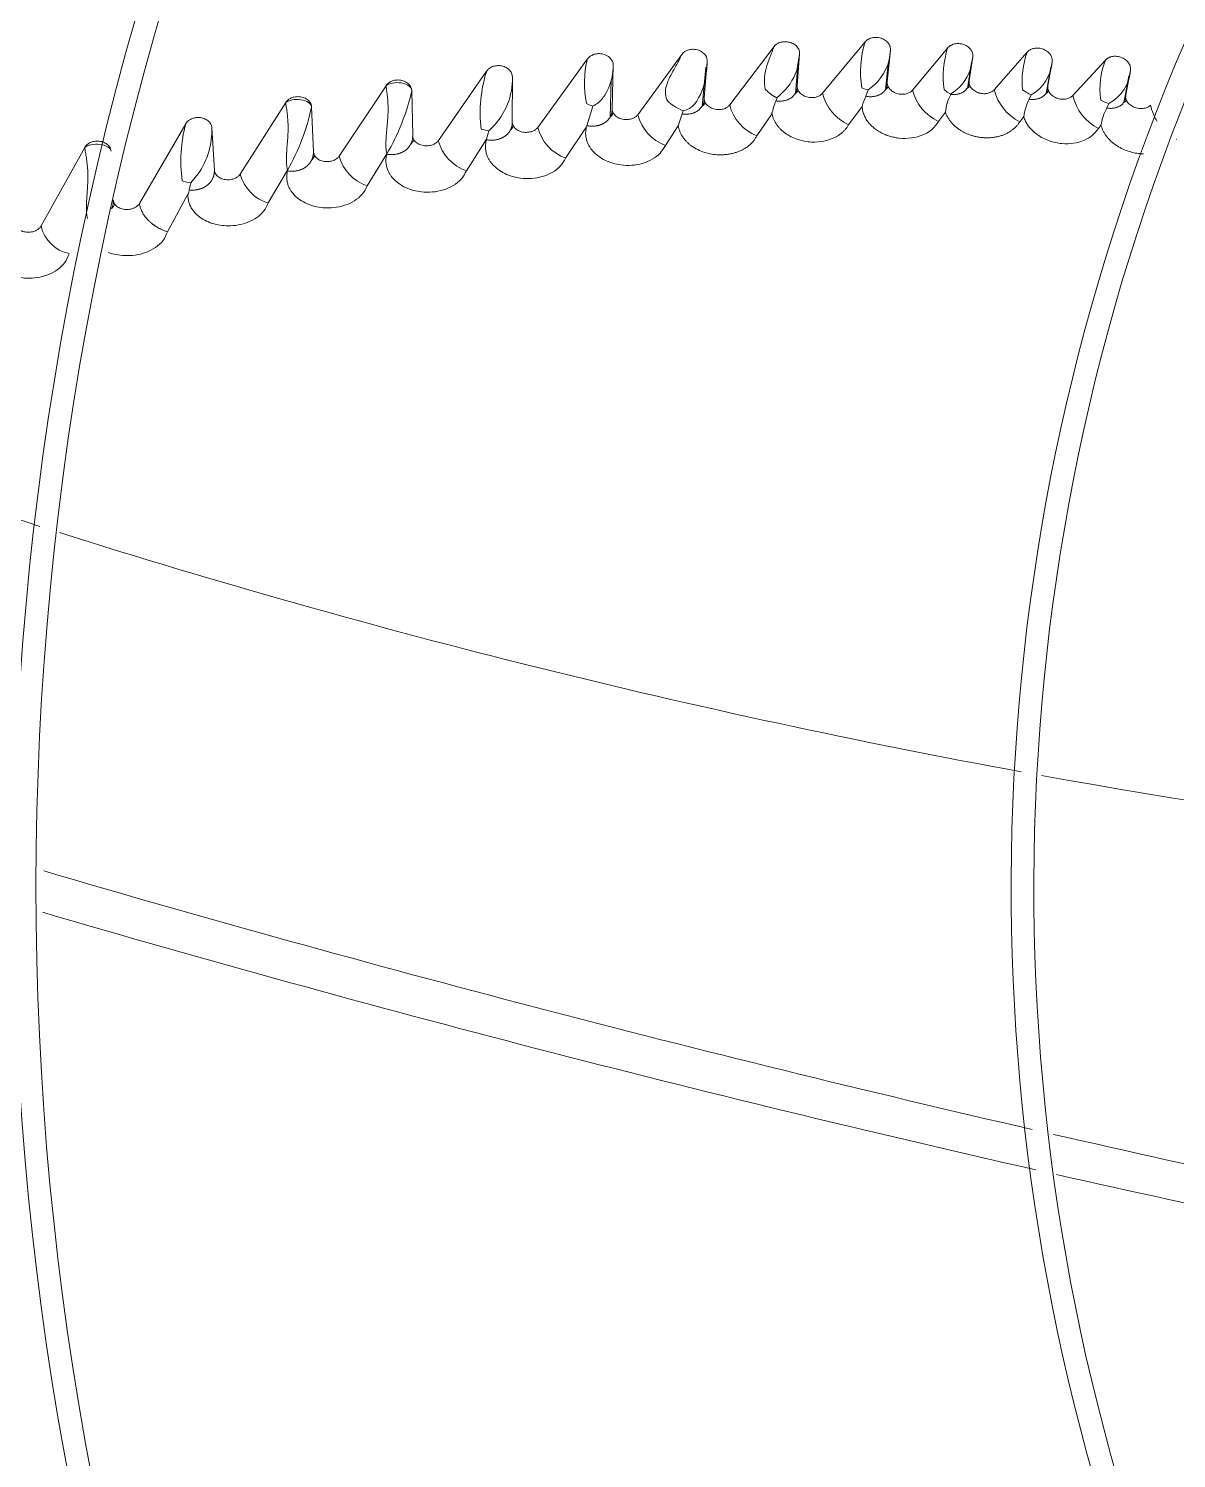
# Model space of a CAD drawing. Header units: millimetres. Extents: x 113490 to 142599, y -20467 to 115.
# Drawn here: x 130951.9 to 131078.5, y -11422.9 to -11265.2 of the extents above; entities that cross this region are included whole.
import ezdxf

# ---------------------------------------------------------------- set-up
doc = ezdxf.new("R2010")
doc.units = ezdxf.units.MM
doc.layers.add('DV3_0', color=7, linetype='Continuous')

msp = doc.modelspace()

# ---------------------------------------------------------------- linework, layer by layer
at = {"layer": 'DV3_0', "color": 7, "linetype": 'Continuous', "lineweight": 15}
for p, q in [((131019.08, -11274.74), (131023.92, -11268.09)), ((131029.21, -11273.66), (131034.11, -11267.23)), ((131036.92, -11268.05), (131036.6, -11269.88)), ((131036.92, -11268.05), (131036.65, -11271.55)), ((131039.43, -11272.38), (131044.14, -11266.71)), ((131046.93, -11267.63), (131046.58, -11271.13)), ((131049.37, -11272.02), (131053.24, -11267.38)), ((131058.37, -11271.99), (131061.99, -11267.85)), ((131008.07, -11276.14), (131013.55, -11268.58)), ((131016.38, -11269.28), (131016.26, -11274.08)), ((131026.19, -11273.83), (131026.58, -11269.5)), ((131026.74, -11268.87), (131026.4, -11272.89)), ((131036.45, -11272.43), (131036.68, -11269.6)), ((131046.38, -11272.01), (131046.67, -11269.12)), ((131055.41, -11271.84), (131055.86, -11268.97)), ((131056.02, -11268.37), (131055.6, -11270.99)), ((131056.02, -11268.37), (131055.73, -11269.81)), ((131064.08, -11272.41), (131064.6, -11269.51)), ((131064.75, -11268.9), (131064.29, -11271.57)), ((131067.04, -11272.63), (131070.63, -11268.72)), ((130997.1, -11277.59), (131002.42, -11269.93)), ((131005.26, -11270.56), (131005.24, -11275.53)), ((131016.04, -11275.06), (131016.16, -11270.9)), ((131072.65, -11273.42), (131073.22, -11270.45)), ((131073.38, -11269.84), (131072.86, -11272.56)), ((130986.17, -11279.31), (130991.33, -11271.54)), ((130994.17, -11272.11), (130994.27, -11277.05)), ((131033.75, -11272.49), (131033.53, -11272.3)), ((131034.45, -11272.85), (131034.32, -11273.22)), ((131034.79, -11272.56), (131034.45, -11272.85)), ((131044.13, -11271.91), (131043.77, -11271.78)), ((131044.49, -11272.01), (131044.13, -11271.91)), ((131044.49, -11272.01), (131044.22, -11272.71)), ((131045.16, -11271.46), (131044.49, -11272.01)), ((131053.2, -11272.24), (131052.85, -11271.97)), ((131053.57, -11272.49), (131053.2, -11272.24)), ((131061.95, -11272.29), (131061.48, -11272)), ((131062.44, -11272.56), (131062.24, -11273.03)), ((130975.27, -11281.28), (130980.27, -11273.41)), ((130983.13, -11273.91), (130983.33, -11278.83)), ((131014.13, -11273.8), (131013.48, -11275.95)), ((131024.09, -11274.32), (131023.98, -11274.66)), ((131042.32, -11275.84), (131043.8, -11273.84)), ((131070.56, -11273.35), (131070.11, -11273.13)), ((131071, -11273.52), (131070.56, -11273.35)), ((131071, -11273.52), (131070.78, -11274)), ((130964.15, -11284.52), (130969.25, -11275.75)), ((131022.12, -11278.12), (131023.55, -11275.97)), ((131023.98, -11274.66), (131023.55, -11275.97)), ((131032.2, -11277.07), (131033.88, -11274.62)), ((131052.23, -11275.48), (131052.99, -11274.46)), ((131061.19, -11275.51), (131061.62, -11274.95)), ((131069.85, -11276.27), (131070.14, -11275.91)), ((130972.13, -11276.17), (130972.41, -11280.86)), ((131000.19, -11280.93), (131002.41, -11277.45)), ((131001.99, -11276.39), (131001.81, -11276.34)), ((131002.29, -11276.45), (131001.99, -11276.39)), ((131002.68, -11276.51), (131002.29, -11276.45)), ((131002.68, -11276.51), (131002.41, -11277.45)), ((131002.41, -11277.45), (131002.41, -11277.5)), ((131003.04, -11276.15), (131002.68, -11276.51)), ((131011.13, -11279.53), (131013.43, -11276.07)), ((131078.41, -11277.49), (131078.45, -11277.44)), ((130953.31, -11287), (130958.13, -11278.36)), ((130989.27, -11282.58), (130991.42, -11279.05)), ((130991.42, -11279.05), (130991.42, -11279.1)), ((130969.34, -11282.16), (130968.86, -11282.02)), ((130969.83, -11282.25), (130969.34, -11282.16)), ((130969.83, -11282.25), (130969.65, -11283.04)), ((130970.61, -11281.27), (130969.83, -11282.25)), ((130978.35, -11284.47), (130980.48, -11280.86)), ((130980.48, -11280.86), (130980.48, -11280.94)), ((130967.25, -11287.64), (130969.5, -11283.51))]:
    msp.add_line(p, q, dxfattribs=at)
for centre, radius, start, end in [((131296.24, -11359.99), 456, 136.2282, 225.3442), ((131296.24, -11359.99), 453.5, 135.9912, 225.5589), ((131296.24, -11359.99), 343.5, 135.6595, 225.6229), ((131296.24, -11359.99), 346, 136.506, 225.3203), ((131296.24, -11359.99), 236, 136.9648, 225.2631), ((131296.24, -11359.99), 233.5, 136.5342, 225.7814), ((131054.6, -11270.04), 10.97, 162.3747, 189.161), ((131041.5, -11267.45), 5.43, 312.296, 358.1314), ((131063.22, -11270.52), 10.47, 162.5303, 187.9268), ((131071.88, -11271.17), 10.44, 161.4196, 184.5179), ((131023.72, -11271.31), 10.53, 164.9785, 191.9189), ((131015.42, -11268.41), 11.33, 349.0681, 357.6753), ((131060.28, -11268.63), 4.48, 298.8098, 356.5524), ((131078.66, -11271.9), 8.64, 158.3747, 188.1678), ((131017.22, -11274.59), 15.51, 162.5421, 186.5025), ((130997.7, -11270.8), 7.56, 314.9223, 1.7624), ((131020.5, -11269.88), 6.09, 322.5529, 353.5968), ((131030.44, -11267.67), 6.54, 311.6604, 340.29), ((131050.58, -11267.87), 5.5, 302.8849, 339.3773), ((131068.88, -11269.54), 4.51, 298.0583, 356.1704), ((130970.35, -11266.67), 24.44, 329.5659, 347.1478), ((131037.6, -11267.72), 6.13, 223.2258, 228.3763), ((131044.45, -11271.13), 5.17, 194.0043, 245.6462), ((131049.5, -11275.32), 5.88, 153.6356, 165.378), ((131054.39, -11270.78), 5.17, 193.8939, 245.3174), ((131058.85, -11275.14), 5.9, 153.3944, 173.3889), ((131063.53, -11270.75), 5.3, 193.5158, 243.8803), ((131065.38, -11266.6), 6.64, 238.848, 243.6737), ((131072.4, -11271.4), 5.5, 192.9195, 242.3453), ((130958.77, -11268.59), 24.93, 330.5289, 347.6867), ((131016.02, -11268.62), 5.52, 241.8812, 245.5162), ((131016.36, -11267.84), 6.37, 245.6878, 249.5607), ((131025.94, -11269.44), 5.21, 227.1604, 236.1513), ((131026.17, -11269.12), 5.6, 236.0304, 248.2297), ((131023.55, -11272.01), 2.38, 283.0887, 318.3859), ((131034.04, -11272.44), 4.98, 194.1442, 248.2162), ((131039.65, -11275.67), 5.87, 155.3442, 169.6972), ((131067.49, -11275.77), 5.93, 152.5189, 172.0608), ((131076.02, -11276.84), 5.96, 151.5953, 171.0162), ((131081.22, -11272.47), 5.75, 192.2087, 211.7424), ((130984.61, -11279.86), 15.9, 165.003, 187.8068), ((131004.54, -11275.76), 0.842, 303.7748, 346.8419), ((131016.84, -11277.48), 3.69, 155.4733, 157.4524), ((131015.64, -11274.34), 0.757, 300.4245, 346.5304), ((131023.82, -11273.54), 4.89, 194.2272, 249.6598), ((130963.78, -11276.45), 8.36, 324.7902, 1.9143), ((130993.52, -11277.25), 0.897, 305.8843, 346.7145), ((131012.81, -11274.94), 4.89, 194.2022, 250.0077), ((131001.75, -11276.38), 4.81, 194.5505, 251.0641), ((131218.5, -10489.2), 872.25, 245.06175, 252.29143), ((130982.54, -11279), 0.942, 307.5746, 346.4297), ((130990.68, -11278.14), 4.66, 194.5439, 252.336), ((130979.63, -11280.15), 4.51, 194.4909, 253.53), ((130975.3, -11285.08), 6, 160.0566, 164.81), ((130960.37, -11284.29), 1.07, 310.8387, 346.4287), ((130957.25, -11286.11), 4.04, 192.7941, 257.8316), ((131218.5, -10489.2), 872.25, 252.43948, 259.62023), ((131218.5, -10489.2), 872.25, 259.76861, 265.86893), ((131494.03, -9514.29), 1921.39, 253.66402, 257.02308), ((131470, -9595.72), 1840.9, 253.70468, 257.22546), ((131494.03, -9514.29), 1921.39, 257.09501, 260.12283), ((131470, -9595.72), 1840.9, 257.29812, 260.49472)]:
    msp.add_arc(centre, radius, start, end, dxfattribs=at)
for points, knots in [([(131044.14, -11266.71), (131044.17, -11266.69), (131044.22, -11266.63), (131044.3, -11266.56), (131044.38, -11266.49), (131044.47, -11266.43), (131044.57, -11266.38), (131044.67, -11266.34), (131044.8, -11266.29), (131044.95, -11266.25), (131045.18, -11266.22), (131045.45, -11266.22), (131045.76, -11266.27), (131046.03, -11266.36), (131046.28, -11266.49), (131046.49, -11266.64), (131046.67, -11266.83), (131046.81, -11267.03), (131046.89, -11267.23), (131046.94, -11267.43), (131046.93, -11267.56), (131046.93, -11267.63)], [0, 0, 0, 0, 0.031379, 0.06194, 0.09187, 0.121366, 0.150636, 0.179892, 0.209347, 0.255339, 0.301145, 0.381241, 0.462609, 0.533215, 0.604284, 0.675064, 0.745219, 0.814233, 0.882728, 0.942077, 1, 1, 1, 1]), ([(131016.38, -11269.28), (131016.39, -11269.01), (131016.27, -11268.73), (131015.83, -11268.27), (131015.5, -11268.1), (131014.97, -11268), (131014.79, -11268), (131014.46, -11268.03), (131014.32, -11268.07), (131013.92, -11268.21), (131013.72, -11268.36), (131013.55, -11268.58)], [0, 0, 0, 0, 0.25, 0.25, 0.5, 0.5, 0.625, 0.625, 0.75, 0.75, 1, 1, 1, 1]), ([(131023.92, -11268.09), (131023.77, -11268.45), (131023.58, -11268.83), (131023.16, -11269.6), (131022.93, -11270), (131022.6, -11270.63), (131022.5, -11270.84), (131022.32, -11271.28), (131022.24, -11271.51), (131022.13, -11271.98), (131022.11, -11272.23), (131022.16, -11272.73), (131022.24, -11273), (131022.4, -11273.26)], [0, 0, 0, 0, 0.25, 0.25, 0.5, 0.5, 0.625, 0.625, 0.75, 0.75, 0.875, 0.875, 1, 1, 1, 1]), ([(131026.74, -11268.87), (131026.76, -11268.66), (131026.7, -11268.41), (131026.38, -11267.96), (131026.11, -11267.75), (131025.61, -11267.58), (131025.42, -11267.54), (131025.06, -11267.52), (131024.87, -11267.54), (131024.38, -11267.66), (131024.13, -11267.82), (131023.92, -11268.09)], [0, 0, 0, 0, 0.25, 0.25, 0.5, 0.5, 0.625, 0.625, 0.75, 0.75, 1, 1, 1, 1]), ([(131033.13, -11271.92), (131033.12, -11271.86), (131033.09, -11271.74), (131033.07, -11271.55), (131033.05, -11271.37), (131033.04, -11271.18), (131033.03, -11271), (131033.04, -11270.81), (131033.05, -11270.62), (131033.07, -11270.44), (131033.09, -11270.25), (131033.13, -11270.07), (131033.19, -11269.76), (131033.34, -11269.24), (131033.55, -11268.66), (131033.75, -11268.15), (131033.88, -11267.81), (131034, -11267.5), (131034.07, -11267.31), (131034.11, -11267.23)], [0, 0, 0, 0, 0.038117, 0.07613, 0.114071, 0.151973, 0.189866, 0.227782, 0.265755, 0.303816, 0.342, 0.380339, 0.418871, 0.537049, 0.713887, 0.799551, 0.875741, 0.942523, 1, 1, 1, 1]), ([(131034.11, -11267.23), (131034.13, -11267.2), (131034.16, -11267.16), (131034.23, -11267.09), (131034.29, -11267.03), (131034.39, -11266.96), (131034.52, -11266.87), (131034.77, -11266.76), (131035.16, -11266.67), (131035.59, -11266.7), (131035.95, -11266.79), (131036.2, -11266.9), (131036.43, -11267.05), (131036.62, -11267.23), (131036.77, -11267.42), (131036.86, -11267.61), (131036.9, -11267.77), (131036.93, -11267.91), (131036.92, -11268), (131036.92, -11268.05)], [0, 0, 0, 0, 0.025508, 0.0507, 0.075707, 0.100663, 0.151235, 0.201359, 0.315486, 0.450295, 0.521379, 0.592441, 0.663866, 0.735035, 0.803976, 0.872556, 0.916064, 0.958333, 1, 1, 1, 1]), ([(131053.24, -11267.38), (131053.26, -11267.35), (131053.31, -11267.3), (131053.39, -11267.22), (131053.48, -11267.16), (131053.58, -11267.1), (131053.68, -11267.05), (131053.78, -11267), (131053.93, -11266.95), (131054.12, -11266.91), (131054.36, -11266.89), (131054.62, -11266.91), (131054.9, -11266.97), (131055.16, -11267.06), (131055.4, -11267.19), (131055.61, -11267.35), (131055.78, -11267.54), (131055.91, -11267.75), (131055.99, -11267.94), (131056.02, -11268.1), (131056.03, -11268.24), (131056.02, -11268.33), (131056.02, -11268.37)], [0, 0, 0, 0, 0.031716, 0.062546, 0.092687, 0.122352, 0.151761, 0.181144, 0.210729, 0.268965, 0.327186, 0.394124, 0.462805, 0.532221, 0.602027, 0.672131, 0.741831, 0.809151, 0.876161, 0.918496, 0.959572, 1, 1, 1, 1]), ([(131061.99, -11267.85), (131062.01, -11267.82), (131062.06, -11267.77), (131062.15, -11267.7), (131062.23, -11267.63), (131062.33, -11267.57), (131062.43, -11267.53), (131062.54, -11267.48), (131062.69, -11267.44), (131062.88, -11267.4), (131063.13, -11267.39), (131063.39, -11267.41), (131063.75, -11267.5), (131064.09, -11267.66), (131064.37, -11267.88), (131064.54, -11268.07), (131064.66, -11268.28), (131064.73, -11268.47), (131064.76, -11268.64), (131064.77, -11268.77), (131064.76, -11268.86), (131064.75, -11268.9)], [0, 0, 0, 0, 0.031146, 0.061614, 0.09162, 0.121391, 0.151159, 0.181156, 0.211609, 0.269627, 0.327746, 0.395622, 0.463618, 0.603589, 0.673607, 0.742832, 0.811081, 0.878773, 0.920378, 0.960587, 1, 1, 1, 1]), ([(131002.42, -11269.93), (131002.5, -11269.84), (131002.65, -11269.66), (131002.99, -11269.46), (131003.43, -11269.33), (131003.95, -11269.32), (131004.48, -11269.47), (131004.92, -11269.76), (131005.15, -11270.09), (131005.25, -11270.36), (131005.25, -11270.5), (131005.26, -11270.56)], [0, 0, 0, 0, 0.104171, 0.202862, 0.315207, 0.453016, 0.596047, 0.736876, 0.874614, 0.938161, 1, 1, 1, 1]), ([(131014.13, -11273.8), (131014.55, -11273.59), (131014.9, -11273.29), (131015.46, -11272.6), (131015.68, -11272.22), (131016.21, -11271.01), (131016.37, -11270.14), (131016.38, -11269.28)], [0, 0, 0, 0, 0.25, 0.25, 0.5, 0.5, 1, 1, 1, 1]), ([(131070.63, -11268.72), (131070.66, -11268.69), (131070.71, -11268.64), (131070.79, -11268.57), (131070.89, -11268.51), (131070.99, -11268.45), (131071.09, -11268.41), (131071.2, -11268.37), (131071.36, -11268.33), (131071.55, -11268.3), (131071.8, -11268.3), (131072.06, -11268.33), (131072.42, -11268.42), (131072.75, -11268.6), (131073.02, -11268.82), (131073.18, -11269.02), (131073.3, -11269.22), (131073.37, -11269.41), (131073.4, -11269.58), (131073.4, -11269.71), (131073.39, -11269.8), (131073.38, -11269.84)], [0, 0, 0, 0, 0.031713, 0.062722, 0.093257, 0.123559, 0.153875, 0.18445, 0.215527, 0.274306, 0.333143, 0.399409, 0.46867, 0.607322, 0.676893, 0.745711, 0.812797, 0.879466, 0.920797, 0.960781, 1, 1, 1, 1]), ([(130991.33, -11271.54), (130991.34, -11271.52), (130991.37, -11271.48), (130991.43, -11271.41), (130991.49, -11271.35), (130991.58, -11271.27), (130991.7, -11271.17), (130991.87, -11271.08), (130992.06, -11271), (130992.38, -11270.92), (130992.73, -11270.9), (130993.09, -11270.96), (130993.35, -11271.05), (130993.59, -11271.17), (130993.8, -11271.33), (130993.96, -11271.5), (130994.07, -11271.68), (130994.13, -11271.84), (130994.17, -11271.97), (130994.17, -11272.06), (130994.17, -11272.11)], [0, 0, 0, 0, 0.024134, 0.04836, 0.072806, 0.097596, 0.147346, 0.197463, 0.253452, 0.310188, 0.44873, 0.519838, 0.591578, 0.663957, 0.735397, 0.803684, 0.871681, 0.915225, 0.957782, 1, 1, 1, 1]), ([(130991.33, -11271.54), (130991.48, -11271.41), (130991.74, -11271.31), (130992.34, -11271.2), (130992.69, -11271.19), (130993.34, -11271.3), (130993.64, -11271.42), (130994.05, -11271.72), (130994.17, -11271.91), (130994.17, -11272.11)], [0, 0, 0, 0, 0.25, 0.25, 0.5, 0.5, 0.75, 0.75, 1, 1, 1, 1]), ([(131044.22, -11272.71), (131044.27, -11272.72), (131044.37, -11272.74), (131044.51, -11272.75), (131044.66, -11272.76), (131044.8, -11272.76), (131044.94, -11272.75), (131045.07, -11272.74), (131045.21, -11272.71), (131045.34, -11272.68), (131045.46, -11272.65), (131045.59, -11272.6), (131045.7, -11272.55), (131045.81, -11272.5), (131045.92, -11272.43), (131046.02, -11272.36), (131046.11, -11272.29), (131046.19, -11272.2), (131046.27, -11272.12), (131046.34, -11272.02), (131046.4, -11271.92), (131046.46, -11271.82), (131046.5, -11271.72), (131046.54, -11271.61), (131046.56, -11271.49), (131046.58, -11271.38), (131046.59, -11271.26), (131046.59, -11271.17), (131046.58, -11271.13)], [0, 0, 0, 0, 0.03635, 0.07273, 0.109195, 0.145785, 0.18253, 0.219454, 0.256572, 0.293894, 0.331425, 0.369168, 0.407127, 0.445304, 0.483704, 0.522336, 0.561201, 0.600293, 0.6396, 0.679103, 0.718783, 0.758619, 0.798589, 0.838676, 0.878865, 0.919147, 0.959523, 1, 1, 1, 1]), ([(131046.58, -11271.13), (131046.58, -11271.2), (131046.58, -11271.33), (131046.65, -11271.61), (131046.85, -11271.94), (131047.25, -11272.26), (131047.76, -11272.46), (131048.29, -11272.51), (131048.75, -11272.43), (131049.12, -11272.27), (131049.29, -11272.11), (131049.37, -11272.02)], [0, 0, 0, 0, 0.062877, 0.126608, 0.260241, 0.399696, 0.542496, 0.679625, 0.796829, 0.899164, 1, 1, 1, 1]), ([(131053.57, -11272.49), (131053.62, -11272.5), (131053.71, -11272.51), (131053.85, -11272.52), (131053.99, -11272.51), (131054.12, -11272.51), (131054.25, -11272.49), (131054.38, -11272.47), (131054.5, -11272.44), (131054.62, -11272.4), (131054.74, -11272.35), (131054.85, -11272.3), (131054.95, -11272.24), (131055.05, -11272.18), (131055.14, -11272.11), (131055.22, -11272.03), (131055.3, -11271.95), (131055.36, -11271.86), (131055.43, -11271.77), (131055.48, -11271.67), (131055.52, -11271.56), (131055.56, -11271.46), (131055.58, -11271.35), (131055.6, -11271.23), (131055.61, -11271.11), (131055.6, -11271.03), (131055.6, -11270.99)], [0, 0, 0, 0, 0.039263, 0.078632, 0.118156, 0.157871, 0.197801, 0.237963, 0.278368, 0.319021, 0.359921, 0.401069, 0.442466, 0.484112, 0.526013, 0.568169, 0.61057, 0.653199, 0.696036, 0.739059, 0.782243, 0.825567, 0.869013, 0.912569, 0.956229, 1, 1, 1, 1]), ([(131055.6, -11270.99), (131055.6, -11271.06), (131055.58, -11271.2), (131055.64, -11271.47), (131055.82, -11271.81), (131056.2, -11272.15), (131056.7, -11272.37), (131057.23, -11272.45), (131057.71, -11272.39), (131058.03, -11272.26), (131058.24, -11272.12), (131058.33, -11272.03), (131058.37, -11271.99)], [0, 0, 0, 0, 0.062338, 0.125017, 0.257071, 0.394997, 0.536428, 0.673014, 0.791161, 0.896295, 0.948365, 1, 1, 1, 1]), ([(130980.27, -11273.41), (130980.29, -11273.38), (130980.32, -11273.34), (130980.37, -11273.27), (130980.43, -11273.2), (130980.51, -11273.12), (130980.63, -11273.03), (130980.8, -11272.93), (130980.99, -11272.85), (130981.31, -11272.76), (130981.66, -11272.73), (130982.03, -11272.79), (130982.29, -11272.87), (130982.53, -11272.99), (130982.74, -11273.14), (130982.91, -11273.31), (130983.02, -11273.48), (130983.08, -11273.64), (130983.12, -11273.77), (130983.13, -11273.86), (130983.13, -11273.91)], [0, 0, 0, 0, 0.024029, 0.048159, 0.072516, 0.097221, 0.146847, 0.196862, 0.252882, 0.309652, 0.448785, 0.520176, 0.59216, 0.664628, 0.736101, 0.804272, 0.872116, 0.915511, 0.957922, 1, 1, 1, 1]), ([(130991.42, -11279.05), (130991.41, -11279), (130991.39, -11278.9), (130991.36, -11278.74), (130991.34, -11278.57), (130991.32, -11278.4), (130991.31, -11278.11), (130991.32, -11277.64), (130991.36, -11277.01), (130991.41, -11276.38), (130991.46, -11275.88), (130991.51, -11275.38), (130991.54, -11274.87), (130991.56, -11274.33), (130991.56, -11273.9), (130991.55, -11273.55), (130991.53, -11273.21), (130991.5, -11272.89), (130991.47, -11272.59), (130991.43, -11272.3), (130991.39, -11272.03), (130991.36, -11271.77), (130991.34, -11271.62), (130991.33, -11271.54)], [0, 0, 0, 0, 0.022409, 0.045589, 0.069571, 0.094381, 0.120045, 0.191549, 0.285493, 0.377196, 0.444191, 0.486257, 0.570457, 0.643705, 0.688578, 0.731351, 0.772306, 0.811765, 0.850086, 0.887654, 0.924879, 0.962184, 1, 1, 1, 1]), ([(131034.45, -11272.85), (131034.44, -11272.85), (131034.4, -11272.84), (131034.35, -11272.83), (131034.29, -11272.81), (131034.22, -11272.78), (131034.14, -11272.74), (131034.05, -11272.69), (131033.96, -11272.64), (131033.86, -11272.57), (131033.79, -11272.52), (131033.75, -11272.49)], [0, 0, 0, 0, 0.056089, 0.124598, 0.206448, 0.302197, 0.412221, 0.536796, 0.676151, 0.830488, 1, 1, 1, 1]), ([(131034.32, -11273.22), (131034.37, -11273.23), (131034.46, -11273.24), (131034.61, -11273.25), (131034.75, -11273.25), (131034.89, -11273.24), (131035.03, -11273.23), (131035.16, -11273.21), (131035.3, -11273.18), (131035.42, -11273.15), (131035.55, -11273.11), (131035.67, -11273.06), (131035.78, -11273), (131035.89, -11272.94), (131036, -11272.87), (131036.09, -11272.8), (131036.18, -11272.72), (131036.26, -11272.64), (131036.34, -11272.54), (131036.41, -11272.45), (131036.47, -11272.35), (131036.52, -11272.25), (131036.56, -11272.14), (131036.6, -11272.03), (131036.63, -11271.91), (131036.64, -11271.79), (131036.65, -11271.67), (131036.65, -11271.59), (131036.65, -11271.55)], [0, 0, 0, 0, 0.036197, 0.072449, 0.108805, 0.145302, 0.181969, 0.218829, 0.255895, 0.293178, 0.330681, 0.36841, 0.406365, 0.44455, 0.482967, 0.521625, 0.560522, 0.599652, 0.639002, 0.678553, 0.718287, 0.758181, 0.798216, 0.838373, 0.878636, 0.918996, 0.959449, 1, 1, 1, 1]), ([(131036.65, -11271.55), (131036.65, -11271.61), (131036.64, -11271.75), (131036.72, -11272.02), (131036.92, -11272.34), (131037.33, -11272.65), (131037.84, -11272.84), (131038.37, -11272.88), (131038.82, -11272.79), (131039.19, -11272.63), (131039.35, -11272.46), (131039.43, -11272.38)], [0, 0, 0, 0, 0.063185, 0.126951, 0.260797, 0.40074, 0.544357, 0.682744, 0.800384, 0.900929, 1, 1, 1, 1]), ([(131062.24, -11273.03), (131062.28, -11273.04), (131062.38, -11273.05), (131062.51, -11273.06), (131062.65, -11273.06), (131062.79, -11273.06), (131062.92, -11273.04), (131063.05, -11273.02), (131063.17, -11272.99), (131063.29, -11272.96), (131063.41, -11272.92), (131063.52, -11272.87), (131063.63, -11272.81), (131063.72, -11272.75), (131063.82, -11272.68), (131063.9, -11272.6), (131063.98, -11272.52), (131064.05, -11272.43), (131064.11, -11272.34), (131064.16, -11272.24), (131064.2, -11272.14), (131064.24, -11272.03), (131064.27, -11271.92), (131064.28, -11271.81), (131064.29, -11271.69), (131064.29, -11271.61), (131064.29, -11271.57)], [0, 0, 0, 0, 0.039308, 0.078715, 0.118272, 0.158014, 0.197968, 0.238151, 0.278572, 0.319236, 0.360144, 0.401296, 0.442692, 0.484334, 0.526227, 0.568372, 0.61076, 0.653375, 0.696196, 0.7392, 0.782363, 0.825665, 0.869086, 0.912616, 0.956252, 1, 1, 1, 1]), ([(131064.29, -11271.57), (131064.28, -11271.64), (131064.26, -11271.77), (131064.31, -11272.04), (131064.48, -11272.39), (131064.86, -11272.73), (131065.35, -11272.97), (131065.88, -11273.06), (131066.36, -11273.02), (131066.69, -11272.89), (131066.91, -11272.75), (131066.99, -11272.67), (131067.04, -11272.63)], [0, 0, 0, 0, 0.061793, 0.123993, 0.255432, 0.392788, 0.533695, 0.669756, 0.788817, 0.895724, 0.947977, 1, 1, 1, 1]), ([(131070.78, -11274), (131070.83, -11274.01), (131070.91, -11274.02), (131071.04, -11274.04), (131071.17, -11274.04), (131071.3, -11274.04), (131071.42, -11274.03), (131071.54, -11274.02), (131071.66, -11274), (131071.78, -11273.97), (131071.89, -11273.93), (131072, -11273.89), (131072.1, -11273.85), (131072.2, -11273.8), (131072.29, -11273.74), (131072.38, -11273.68), (131072.46, -11273.61), (131072.53, -11273.53), (131072.6, -11273.45), (131072.66, -11273.37), (131072.71, -11273.28), (131072.75, -11273.19), (131072.79, -11273.09), (131072.82, -11272.99), (131072.85, -11272.89), (131072.86, -11272.78), (131072.87, -11272.67), (131072.86, -11272.6), (131072.86, -11272.56)], [0, 0, 0, 0, 0.036321, 0.072718, 0.109234, 0.145898, 0.182734, 0.219757, 0.256977, 0.294401, 0.332028, 0.36986, 0.407896, 0.446136, 0.484582, 0.52324, 0.56211, 0.601186, 0.640456, 0.679905, 0.719515, 0.759268, 0.799145, 0.83913, 0.879212, 0.919383, 0.959642, 1, 1, 1, 1]), ([(131072.86, -11272.56), (131072.85, -11272.63), (131072.84, -11272.76), (131072.88, -11273.03), (131073.04, -11273.37), (131073.4, -11273.73), (131073.88, -11273.97), (131074.41, -11274.08), (131074.9, -11274.06), (131075.24, -11273.94), (131075.46, -11273.81), (131075.55, -11273.73), (131075.6, -11273.68)], [0, 0, 0, 0, 0.060985, 0.122416, 0.252786, 0.389221, 0.529399, 0.664878, 0.785138, 0.894075, 0.94721, 1, 1, 1, 1]), ([(130980.27, -11273.41), (130980.42, -11273.28), (130980.67, -11273.17), (130981.27, -11273.05), (130981.62, -11273.04), (130982.28, -11273.14), (130982.58, -11273.25), (130983, -11273.54), (130983.12, -11273.72), (130983.13, -11273.91)], [0, 0, 0, 0, 0.25, 0.25, 0.5, 0.5, 0.75, 0.75, 1, 1, 1, 1]), ([(130980.48, -11280.86), (130980.47, -11280.81), (130980.44, -11280.71), (130980.41, -11280.55), (130980.39, -11280.39), (130980.37, -11280.22), (130980.35, -11279.93), (130980.35, -11279.48), (130980.38, -11278.85), (130980.42, -11278.23), (130980.46, -11277.73), (130980.5, -11277.24), (130980.53, -11276.73), (130980.54, -11276.19), (130980.53, -11275.76), (130980.51, -11275.41), (130980.49, -11275.08), (130980.46, -11274.76), (130980.42, -11274.45), (130980.38, -11274.17), (130980.34, -11273.89), (130980.3, -11273.64), (130980.28, -11273.48), (130980.27, -11273.41)], [0, 0, 0, 0, 0.022201, 0.045152, 0.068882, 0.093418, 0.118782, 0.189613, 0.28218, 0.374375, 0.441059, 0.481971, 0.566408, 0.639815, 0.684963, 0.728061, 0.769391, 0.809271, 0.848051, 0.886111, 0.923847, 0.961672, 1, 1, 1, 1]), ([(131013.48, -11275.95), (131013.52, -11275.96), (131013.62, -11275.98), (131013.76, -11275.99), (131013.9, -11276.01), (131014.04, -11276.01), (131014.18, -11276.01), (131014.32, -11276), (131014.45, -11275.98), (131014.59, -11275.96), (131014.72, -11275.93), (131014.84, -11275.9), (131014.96, -11275.86), (131015.08, -11275.81), (131015.2, -11275.76), (131015.31, -11275.71), (131015.42, -11275.64), (131015.52, -11275.58), (131015.61, -11275.5), (131015.7, -11275.42), (131015.78, -11275.34), (131015.86, -11275.25), (131015.93, -11275.16), (131016, -11275.07), (131016.05, -11274.97), (131016.1, -11274.87), (131016.15, -11274.76), (131016.19, -11274.65), (131016.22, -11274.54), (131016.24, -11274.43), (131016.25, -11274.31), (131016.26, -11274.2), (131016.26, -11274.12), (131016.26, -11274.08)], [0, 0, 0, 0, 0.0308, 0.061553, 0.0923, 0.12308, 0.15392, 0.184844, 0.21587, 0.247013, 0.278282, 0.309684, 0.341225, 0.372909, 0.40474, 0.43672, 0.468856, 0.501152, 0.533613, 0.566237, 0.599017, 0.631943, 0.665003, 0.698182, 0.731466, 0.764839, 0.798288, 0.831798, 0.865358, 0.898961, 0.932602, 0.96628, 1, 1, 1, 1]), ([(131016.26, -11274.08), (131016.26, -11274.14), (131016.26, -11274.27), (131016.35, -11274.53), (131016.57, -11274.84), (131016.99, -11275.13), (131017.52, -11275.29), (131018.05, -11275.29), (131018.5, -11275.18), (131018.79, -11275.02), (131018.98, -11274.87), (131019.05, -11274.78), (131019.08, -11274.74)], [0, 0, 0, 0, 0.061908, 0.124385, 0.257007, 0.397443, 0.542002, 0.681801, 0.798875, 0.900107, 0.950437, 1, 1, 1, 1]), ([(131023.98, -11274.66), (131024.02, -11274.66), (131024.11, -11274.68), (131024.25, -11274.68), (131024.38, -11274.69), (131024.51, -11274.69), (131024.64, -11274.68), (131024.77, -11274.66), (131024.9, -11274.64), (131025.02, -11274.61), (131025.14, -11274.58), (131025.26, -11274.54), (131025.37, -11274.49), (131025.48, -11274.44), (131025.58, -11274.39), (131025.68, -11274.32), (131025.77, -11274.26), (131025.86, -11274.19), (131025.94, -11274.11), (131026.01, -11274.03), (131026.08, -11273.94), (131026.15, -11273.85), (131026.2, -11273.76), (131026.25, -11273.66), (131026.3, -11273.56), (131026.33, -11273.45), (131026.36, -11273.35), (131026.38, -11273.24), (131026.4, -11273.12), (131026.41, -11273.01), (131026.4, -11272.93), (131026.4, -11272.89)], [0, 0, 0, 0, 0.032504, 0.065034, 0.09763, 0.130323, 0.163139, 0.196097, 0.229212, 0.262493, 0.295949, 0.329583, 0.363398, 0.397396, 0.431579, 0.465949, 0.500512, 0.535269, 0.570217, 0.605349, 0.640654, 0.676117, 0.711723, 0.747456, 0.783298, 0.819236, 0.855255, 0.891346, 0.927501, 0.963718, 1, 1, 1, 1]), ([(131026.4, -11272.89), (131026.4, -11272.96), (131026.4, -11273.08), (131026.46, -11273.35), (131026.66, -11273.67), (131027.07, -11273.98), (131027.6, -11274.16), (131028.14, -11274.2), (131028.6, -11274.1), (131028.97, -11273.92), (131029.13, -11273.75), (131029.21, -11273.66)], [0, 0, 0, 0, 0.059834, 0.119385, 0.252539, 0.392535, 0.537276, 0.677664, 0.796291, 0.899174, 1, 1, 1, 1]), ([(131043.8, -11273.84), (131043.83, -11274.02), (131043.87, -11274.38), (131044.07, -11274.9), (131044.33, -11275.38), (131044.67, -11275.8), (131045.07, -11276.18), (131045.51, -11276.5), (131045.97, -11276.77), (131046.46, -11276.99), (131046.95, -11277.15), (131047.44, -11277.26), (131048.21, -11277.37), (131049.27, -11277.36), (131050.53, -11277.02), (131051.6, -11276.39), (131052.02, -11275.78), (131052.23, -11275.48)], [0, 0, 0, 0, 0.056984, 0.112394, 0.166426, 0.219197, 0.270615, 0.320697, 0.369338, 0.416332, 0.461649, 0.505209, 0.546802, 0.662944, 0.777664, 0.889951, 1, 1, 1, 1]), ([(130969.25, -11275.75), (130969.27, -11275.72), (130969.31, -11275.67), (130969.36, -11275.59), (130969.42, -11275.52), (130969.51, -11275.43), (130969.62, -11275.34), (130969.85, -11275.21), (130970.13, -11275.1), (130970.46, -11275.05), (130970.73, -11275.04), (130971.01, -11275.08), (130971.28, -11275.16), (130971.52, -11275.27), (130971.73, -11275.42), (130971.9, -11275.59), (130972.01, -11275.76), (130972.08, -11275.91), (130972.12, -11276.04), (130972.13, -11276.13), (130972.13, -11276.17)], [0, 0, 0, 0, 0.028167, 0.055348, 0.081659, 0.107229, 0.154212, 0.202321, 0.315456, 0.382435, 0.455458, 0.52668, 0.598478, 0.669805, 0.740218, 0.808365, 0.876005, 0.918304, 0.959423, 1, 1, 1, 1]), ([(131002.41, -11277.5), (131002.45, -11277.51), (131002.55, -11277.52), (131002.69, -11277.54), (131002.84, -11277.55), (131002.98, -11277.55), (131003.12, -11277.55), (131003.26, -11277.54), (131003.4, -11277.52), (131003.54, -11277.49), (131003.67, -11277.46), (131003.8, -11277.43), (131003.92, -11277.38), (131004.05, -11277.33), (131004.16, -11277.28), (131004.28, -11277.22), (131004.38, -11277.15), (131004.49, -11277.08), (131004.58, -11277), (131004.67, -11276.92), (131004.76, -11276.84), (131004.84, -11276.74), (131004.91, -11276.65), (131004.97, -11276.55), (131005.03, -11276.45), (131005.08, -11276.34), (131005.13, -11276.23), (131005.17, -11276.12), (131005.2, -11276.01), (131005.22, -11275.89), (131005.24, -11275.77), (131005.24, -11275.65), (131005.24, -11275.57), (131005.24, -11275.53)], [0, 0, 0, 0, 0.030744, 0.061438, 0.092125, 0.122844, 0.153625, 0.184492, 0.215464, 0.246557, 0.277781, 0.309144, 0.340652, 0.372311, 0.404123, 0.436093, 0.468225, 0.500527, 0.533, 0.565643, 0.598448, 0.631405, 0.6645, 0.69772, 0.731048, 0.76447, 0.797969, 0.831532, 0.865147, 0.898805, 0.9325, 0.966231, 1, 1, 1, 1]), ([(131005.24, -11275.53), (131005.25, -11275.59), (131005.25, -11275.72), (131005.35, -11275.98), (131005.57, -11276.28), (131006, -11276.55), (131006.53, -11276.7), (131007.05, -11276.69), (131007.5, -11276.57), (131007.79, -11276.41), (131007.96, -11276.26), (131008.03, -11276.18), (131008.07, -11276.14)], [0, 0, 0, 0, 0.06232, 0.125391, 0.257745, 0.398304, 0.543526, 0.684373, 0.802176, 0.903379, 0.95178, 1, 1, 1, 1]), ([(131023.55, -11275.97), (131023.56, -11276.02), (131023.58, -11276.14), (131023.62, -11276.3), (131023.67, -11276.46), (131023.73, -11276.62), (131023.79, -11276.77), (131023.86, -11276.91), (131023.94, -11277.05), (131024.03, -11277.19), (131024.12, -11277.32), (131024.21, -11277.44), (131024.32, -11277.56), (131024.42, -11277.68), (131024.53, -11277.79), (131024.64, -11277.89), (131024.75, -11277.99), (131024.86, -11278.08), (131025.16, -11278.3), (131025.67, -11278.61), (131026.43, -11278.91), (131027.24, -11279.1), (131027.91, -11279.16), (131028.45, -11279.16), (131028.85, -11279.13), (131029.25, -11279.07), (131029.64, -11278.98), (131030.02, -11278.87), (131030.38, -11278.73), (131030.73, -11278.56), (131031.05, -11278.36), (131031.34, -11278.15), (131031.6, -11277.91), (131031.84, -11277.65), (131032.04, -11277.37), (131032.14, -11277.17), (131032.2, -11277.07)], [0, 0, 0, 0, 0.017623, 0.034973, 0.052055, 0.068874, 0.085436, 0.101746, 0.117812, 0.133641, 0.149237, 0.164597, 0.179712, 0.194575, 0.209181, 0.223525, 0.237606, 0.251423, 0.264974, 0.33949, 0.412534, 0.48378, 0.552719, 0.587372, 0.622116, 0.656917, 0.691706, 0.726411, 0.760969, 0.795394, 0.829729, 0.863972, 0.898084, 0.932071, 0.966027, 1, 1, 1, 1]), ([(131033.88, -11274.62), (131033.89, -11274.68), (131033.92, -11274.79), (131033.96, -11274.96), (131034.02, -11275.12), (131034.08, -11275.28), (131034.16, -11275.43), (131034.24, -11275.58), (131034.32, -11275.73), (131034.42, -11275.86), (131034.51, -11275.99), (131034.62, -11276.12), (131034.72, -11276.24), (131034.84, -11276.36), (131034.95, -11276.47), (131035.07, -11276.57), (131035.19, -11276.67), (131035.68, -11277.04), (131036.66, -11277.53), (131038.18, -11277.81), (131039.6, -11277.71), (131040.53, -11277.39), (131041.07, -11277.1), (131041.32, -11276.94), (131041.56, -11276.76), (131041.78, -11276.56), (131041.98, -11276.34), (131042.17, -11276.1), (131042.27, -11275.93), (131042.32, -11275.84)], [0, 0, 0, 0, 0.018725, 0.037166, 0.055328, 0.073216, 0.090837, 0.108198, 0.125306, 0.142166, 0.158774, 0.175122, 0.191203, 0.207014, 0.222552, 0.237814, 0.252802, 0.267516, 0.414397, 0.552539, 0.674356, 0.791982, 0.819915, 0.848446, 0.877569, 0.907266, 0.93756, 0.968474, 1, 1, 1, 1]), ([(131052.99, -11274.46), (131053.01, -11274.52), (131053.05, -11274.63), (131053.12, -11274.8), (131053.2, -11274.96), (131053.3, -11275.12), (131053.4, -11275.28), (131053.5, -11275.43), (131053.62, -11275.57), (131053.74, -11275.71), (131053.86, -11275.84), (131054, -11275.97), (131054.13, -11276.09), (131054.28, -11276.2), (131054.42, -11276.31), (131054.57, -11276.41), (131054.73, -11276.51), (131054.88, -11276.6), (131055.04, -11276.69), (131055.2, -11276.76), (131055.37, -11276.84), (131055.53, -11276.9), (131055.7, -11276.96), (131055.86, -11277.02), (131056.03, -11277.07), (131056.19, -11277.11), (131056.36, -11277.15), (131056.52, -11277.19), (131056.68, -11277.21), (131056.84, -11277.24), (131057, -11277.26), (131057.16, -11277.27), (131057.4, -11277.28), (131057.74, -11277.29), (131058.16, -11277.26), (131058.56, -11277.2), (131058.96, -11277.11), (131059.33, -11276.99), (131059.68, -11276.85), (131060, -11276.67), (131060.3, -11276.48), (131060.57, -11276.26), (131060.81, -11276.03), (131061.02, -11275.78), (131061.13, -11275.6), (131061.19, -11275.51)], [0, 0, 0, 0, 0.020265, 0.040362, 0.060299, 0.080088, 0.099727, 0.119211, 0.138533, 0.157691, 0.176685, 0.195515, 0.214185, 0.232696, 0.251049, 0.269235, 0.287245, 0.305077, 0.322728, 0.340193, 0.357468, 0.374554, 0.391452, 0.408158, 0.42466, 0.440946, 0.457006, 0.472836, 0.488431, 0.50379, 0.518914, 0.533803, 0.548464, 0.58879, 0.628732, 0.668197, 0.707141, 0.745574, 0.783486, 0.820843, 0.857649, 0.893915, 0.929697, 0.965055, 1, 1, 1, 1]), ([(131061.62, -11274.95), (131061.69, -11275.13), (131061.8, -11275.46), (131062.07, -11275.9), (131062.35, -11276.26), (131062.64, -11276.55), (131062.89, -11276.77), (131063.44, -11277.18), (131064.39, -11277.67), (131065.79, -11277.97), (131067.11, -11277.94), (131068.27, -11277.62), (131069.23, -11277.06), (131069.64, -11276.53), (131069.85, -11276.27)], [0, 0, 0, 0, 0.06146, 0.116298, 0.164324, 0.205355, 0.239277, 0.265978, 0.411092, 0.542777, 0.664709, 0.7817, 0.893337, 1, 1, 1, 1]), ([(131070.14, -11275.91), (131070.15, -11275.97), (131070.19, -11276.08), (131070.25, -11276.25), (131070.32, -11276.41), (131070.39, -11276.56), (131070.47, -11276.7), (131070.55, -11276.84), (131070.64, -11276.97), (131070.73, -11277.09), (131070.82, -11277.2), (131070.91, -11277.31), (131071, -11277.41), (131071.09, -11277.51), (131071.18, -11277.6), (131071.27, -11277.68), (131071.35, -11277.75), (131071.44, -11277.83), (131071.52, -11277.89), (131071.77, -11278.08), (131072.22, -11278.37), (131072.89, -11278.69), (131073.57, -11278.9), (131074.18, -11279.02), (131074.6, -11279.05), (131074.79, -11279.06), (131074.84, -11279.06)], [0, 0, 0, 0, 0.0196115, 0.0386524, 0.0571258, 0.0750345, 0.0923787, 0.1091517, 0.1253469, 0.140959, 0.1559834, 0.1704164, 0.1842551, 0.1974966, 0.2101385, 0.2221786, 0.2336146, 0.2444433, 0.2546604, 0.2642622, 0.338176, 0.4086348, 0.475365, 0.5379757, 0.5797883, 0.5930933, 0.5930933, 0.5930933, 0.5930933]), ([(130991.42, -11279.1), (130991.47, -11279.11), (130991.56, -11279.12), (130991.71, -11279.13), (130991.86, -11279.14), (130992, -11279.14), (130992.14, -11279.13), (130992.28, -11279.12), (130992.42, -11279.1), (130992.56, -11279.07), (130992.69, -11279.04), (130992.82, -11279), (130992.94, -11278.95), (130993.07, -11278.9), (130993.18, -11278.84), (130993.3, -11278.78), (130993.4, -11278.71), (130993.51, -11278.64), (130993.6, -11278.56), (130993.7, -11278.47), (130993.78, -11278.39), (130993.86, -11278.29), (130993.93, -11278.2), (130994, -11278.09), (130994.06, -11277.99), (130994.11, -11277.88), (130994.15, -11277.77), (130994.19, -11277.65), (130994.22, -11277.54), (130994.25, -11277.42), (130994.26, -11277.3), (130994.27, -11277.17), (130994.27, -11277.09), (130994.27, -11277.05)], [0, 0, 0, 0, 0.030624, 0.061201, 0.091776, 0.122388, 0.153068, 0.183841, 0.214727, 0.245741, 0.276895, 0.308198, 0.339656, 0.371275, 0.403058, 0.43501, 0.467136, 0.499442, 0.53193, 0.564598, 0.597438, 0.630439, 0.663587, 0.696868, 0.730267, 0.763765, 0.797349, 0.831004, 0.864717, 0.898478, 0.93228, 0.96612, 1, 1, 1, 1]), ([(130994.27, -11277.05), (130994.27, -11277.11), (130994.28, -11277.24), (130994.38, -11277.5), (130994.61, -11277.79), (130995.04, -11278.05), (130995.57, -11278.18), (130996.1, -11278.17), (130996.55, -11278.04), (130996.83, -11277.87), (130997, -11277.72), (130997.07, -11277.63), (130997.1, -11277.59)], [0, 0, 0, 0, 0.062043, 0.124815, 0.256609, 0.396962, 0.54245, 0.683803, 0.801715, 0.902665, 0.951541, 1, 1, 1, 1]), ([(131002.41, -11277.5), (131002.36, -11277.68), (131002.28, -11278.03), (131002.29, -11278.53), (131002.37, -11278.98), (131002.51, -11279.36), (131002.67, -11279.68), (131002.84, -11279.94), (131003.3, -11280.53), (131004.33, -11281.3), (131005.92, -11281.76), (131007.35, -11281.81), (131008.57, -11281.61), (131009.68, -11281.14), (131010.61, -11280.45), (131010.96, -11279.84), (131011.13, -11279.53)], [0, 0, 0, 0, 0.049983, 0.095305, 0.136089, 0.172395, 0.204188, 0.231394, 0.253924, 0.400322, 0.537539, 0.629207, 0.722264, 0.815359, 0.907832, 1, 1, 1, 1]), ([(131013.43, -11276.07), (131013.39, -11276.25), (131013.32, -11276.58), (131013.34, -11277.08), (131013.43, -11277.51), (131013.57, -11277.89), (131013.73, -11278.22), (131013.91, -11278.49), (131014.39, -11279.08), (131015.41, -11279.85), (131017, -11280.3), (131018.42, -11280.36), (131019.62, -11280.15), (131020.71, -11279.69), (131021.61, -11279.01), (131021.95, -11278.42), (131022.12, -11278.12)], [0, 0, 0, 0, 0.048925, 0.093655, 0.134306, 0.170925, 0.203488, 0.231939, 0.256204, 0.402666, 0.539546, 0.631908, 0.72499, 0.817513, 0.909081, 1, 1, 1, 1]), ([(130958.13, -11278.36), (130958.14, -11278.34), (130958.17, -11278.29), (130958.22, -11278.22), (130958.27, -11278.16), (130958.35, -11278.07), (130958.47, -11277.97), (130958.63, -11277.86), (130958.82, -11277.77), (130959.13, -11277.67), (130959.5, -11277.63), (130959.87, -11277.67), (130960.14, -11277.74), (130960.39, -11277.86), (130960.61, -11278), (130960.78, -11278.17), (130960.9, -11278.34), (130960.97, -11278.5), (130961, -11278.63), (130961.01, -11278.72), (130961.02, -11278.77)], [0, 0, 0, 0, 0.023863, 0.047824, 0.072015, 0.09656, 0.145727, 0.195355, 0.251243, 0.307931, 0.448733, 0.521024, 0.59385, 0.666733, 0.738421, 0.806257, 0.87365, 0.91656, 0.958451, 1, 1, 1, 1]), ([(130958.13, -11278.36), (130958.26, -11278.24), (130958.51, -11278.12), (130959.11, -11277.99), (130959.46, -11277.98), (130960.13, -11278.05), (130960.44, -11278.15), (130960.88, -11278.42), (130961.01, -11278.59), (130961.02, -11278.77)], [0, 0, 0, 0, 0.25, 0.25, 0.5, 0.5, 0.75, 0.75, 1, 1, 1, 1]), ([(130958.43, -11286.19), (130958.42, -11286.14), (130958.39, -11286.03), (130958.36, -11285.87), (130958.34, -11285.7), (130958.32, -11285.52), (130958.3, -11285.21), (130958.3, -11284.73), (130958.33, -11284.08), (130958.38, -11283.43), (130958.42, -11282.91), (130958.45, -11282.39), (130958.47, -11281.86), (130958.47, -11281.31), (130958.45, -11280.86), (130958.42, -11280.49), (130958.39, -11280.15), (130958.34, -11279.81), (130958.3, -11279.49), (130958.25, -11279.18), (130958.2, -11278.89), (130958.16, -11278.61), (130958.14, -11278.45), (130958.13, -11278.36)], [0, 0, 0, 0, 0.022237, 0.045248, 0.069066, 0.093718, 0.119229, 0.190368, 0.28422, 0.374892, 0.441624, 0.484155, 0.567317, 0.639831, 0.684339, 0.726905, 0.76784, 0.807487, 0.846217, 0.884424, 0.922516, 0.960904, 1, 1, 1, 1]), ([(130980.48, -11280.94), (130980.53, -11280.95), (130980.62, -11280.96), (130980.77, -11280.97), (130980.92, -11280.98), (130981.06, -11280.97), (130981.2, -11280.96), (130981.34, -11280.95), (130981.48, -11280.93), (130981.62, -11280.9), (130981.75, -11280.86), (130981.88, -11280.82), (130982, -11280.77), (130982.13, -11280.72), (130982.24, -11280.66), (130982.36, -11280.59), (130982.46, -11280.52), (130982.57, -11280.44), (130982.66, -11280.36), (130982.75, -11280.27), (130982.84, -11280.18), (130982.92, -11280.09), (130982.99, -11279.99), (130983.05, -11279.89), (130983.11, -11279.78), (130983.17, -11279.67), (130983.21, -11279.56), (130983.25, -11279.44), (130983.28, -11279.32), (130983.3, -11279.2), (130983.32, -11279.08), (130983.33, -11278.95), (130983.33, -11278.87), (130983.33, -11278.83)], [0, 0, 0, 0, 0.03052, 0.060997, 0.091475, 0.121995, 0.152587, 0.183277, 0.214087, 0.245032, 0.276126, 0.307376, 0.338791, 0.370375, 0.402134, 0.434072, 0.466194, 0.498504, 0.531007, 0.563699, 0.59657, 0.629611, 0.662807, 0.696143, 0.729602, 0.763169, 0.796826, 0.83056, 0.864356, 0.898204, 0.932096, 0.966028, 1, 1, 1, 1]), ([(130983.33, -11278.83), (130983.33, -11278.89), (130983.35, -11279.02), (130983.45, -11279.27), (130983.69, -11279.56), (130984.12, -11279.81), (130984.66, -11279.93), (130985.19, -11279.9), (130985.63, -11279.76), (130985.9, -11279.59), (130986.07, -11279.44), (130986.14, -11279.35), (130986.17, -11279.31)], [0, 0, 0, 0, 0.061808, 0.124342, 0.255812, 0.396242, 0.54227, 0.68426, 0.802287, 0.903034, 0.951693, 1, 1, 1, 1]), ([(130991.42, -11279.1), (130991.38, -11279.27), (130991.31, -11279.61), (130991.32, -11280.1), (130991.4, -11280.54), (130991.54, -11280.92), (130991.71, -11281.24), (130991.89, -11281.51), (130992.37, -11282.1), (130993.42, -11282.86), (130995.03, -11283.28), (130996.46, -11283.3), (130997.67, -11283.07), (130998.77, -11282.59), (130999.69, -11281.87), (131000.03, -11281.24), (131000.19, -11280.93)], [0, 0, 0, 0, 0.048201, 0.09227, 0.132334, 0.168466, 0.200643, 0.228802, 0.25286, 0.399444, 0.537774, 0.628473, 0.721072, 0.814191, 0.907038, 1, 1, 1, 1]), ([(130969.65, -11283.04), (130969.7, -11283.04), (130969.8, -11283.05), (130969.94, -11283.06), (130970.08, -11283.06), (130970.22, -11283.05), (130970.36, -11283.03), (130970.5, -11283.01), (130970.63, -11282.98), (130970.76, -11282.95), (130970.89, -11282.91), (130971.01, -11282.87), (130971.14, -11282.81), (130971.25, -11282.76), (130971.37, -11282.69), (130971.48, -11282.63), (130971.58, -11282.55), (130971.68, -11282.48), (130971.77, -11282.39), (130971.86, -11282.3), (130971.94, -11282.21), (130972.02, -11282.12), (130972.08, -11282.02), (130972.15, -11281.91), (130972.21, -11281.81), (130972.26, -11281.69), (130972.3, -11281.58), (130972.34, -11281.47), (130972.37, -11281.35), (130972.39, -11281.23), (130972.4, -11281.11), (130972.41, -11280.98), (130972.41, -11280.9), (130972.41, -11280.86)], [0, 0, 0, 0, 0.030265, 0.060513, 0.090787, 0.121122, 0.15155, 0.182096, 0.21278, 0.243616, 0.274618, 0.305794, 0.337151, 0.368694, 0.400427, 0.432355, 0.464482, 0.496811, 0.529346, 0.562081, 0.595008, 0.628116, 0.661391, 0.694819, 0.728381, 0.762063, 0.795848, 0.82972, 0.863667, 0.897675, 0.931737, 0.965846, 1, 1, 1, 1]), ([(130972.41, -11280.86), (130972.42, -11280.92), (130972.44, -11281.05), (130972.54, -11281.29), (130972.79, -11281.58), (130973.23, -11281.82), (130973.77, -11281.93), (130974.3, -11281.89), (130974.73, -11281.75), (130975.01, -11281.57), (130975.17, -11281.41), (130975.23, -11281.32), (130975.27, -11281.28)], [0, 0, 0, 0, 0.061572, 0.123849, 0.255018, 0.395564, 0.542157, 0.684789, 0.802921, 0.903424, 0.951914, 1, 1, 1, 1]), ([(130980.48, -11280.94), (130980.44, -11281.11), (130980.38, -11281.44), (130980.39, -11281.92), (130980.48, -11282.35), (130980.62, -11282.72), (130980.79, -11283.05), (130980.98, -11283.32), (130981.47, -11283.91), (130982.55, -11284.65), (130984.17, -11285.03), (130985.6, -11285.02), (130986.79, -11284.77), (130987.88, -11284.27), (130988.79, -11283.53), (130989.11, -11282.89), (130989.27, -11282.58)], [0, 0, 0, 0, 0.046866, 0.089983, 0.129484, 0.165451, 0.19787, 0.226685, 0.25182, 0.39873, 0.538192, 0.627822, 0.719907, 0.813023, 0.906239, 1, 1, 1, 1]), ([(130969.5, -11283.51), (130969.5, -11283.68), (130969.5, -11284.01), (130969.62, -11284.49), (130969.8, -11284.91), (130970.04, -11285.29), (130970.32, -11285.62), (130970.93, -11286.18), (130972.11, -11286.81), (130973.7, -11287.04), (130975.05, -11286.93), (130976.14, -11286.63), (130977.12, -11286.11), (130977.93, -11285.38), (130978.21, -11284.78), (130978.35, -11284.48)], [0, 0, 0, 0, 0.04854, 0.0945, 0.138055, 0.179268, 0.218149, 0.254623, 0.40285, 0.546551, 0.633793, 0.723693, 0.814955, 0.906909, 1, 1, 1, 1]), ([(130961.07, -11285.12), (130961.08, -11285.08), (130961.12, -11285.01), (130961.16, -11284.9), (130961.2, -11284.78), (130961.23, -11284.66), (130961.25, -11284.54), (130961.27, -11284.41), (130961.27, -11284.28), (130961.27, -11284.2), (130961.27, -11284.15)], [0.7337345, 0.7337345, 0.7337345, 0.7337345, 0.7628649, 0.7965844, 0.8303767, 0.8642271, 0.8981227, 0.9320539, 0.9660139, 1, 1, 1, 1]), ([(130961.27, -11284.15), (130961.27, -11284.18), (130961.28, -11284.23), (130961.29, -11284.31), (130961.31, -11284.38), (130961.34, -11284.45), (130961.4, -11284.56), (130961.49, -11284.7), (130961.66, -11284.86), (130961.86, -11284.99), (130962.19, -11285.13), (130962.65, -11285.22), (130963.11, -11285.18), (130963.43, -11285.08), (130963.63, -11284.99), (130963.8, -11284.89), (130963.94, -11284.78), (130964.06, -11284.66), (130964.12, -11284.57), (130964.15, -11284.52)], [0, 0, 0, 0, 0.024403, 0.048716, 0.073078, 0.097627, 0.122498, 0.187206, 0.253061, 0.322964, 0.39398, 0.541384, 0.684938, 0.744578, 0.803456, 0.853954, 0.903766, 0.952151, 1, 1, 1, 1]), ([(130967.25, -11287.64), (130967.2, -11287.63), (130967.09, -11287.59), (130966.93, -11287.54), (130966.78, -11287.48), (130966.64, -11287.42), (130966.51, -11287.36), (130966.39, -11287.3), (130966.27, -11287.24), (130966.16, -11287.18), (130966.06, -11287.12), (130965.97, -11287.06), (130965.88, -11287.01), (130965.8, -11286.95), (130965.73, -11286.9), (130965.66, -11286.85), (130965.61, -11286.81), (130965.56, -11286.77), (130965.51, -11286.73), (130965.47, -11286.7), (130965.44, -11286.67), (130965.41, -11286.64), (130965.39, -11286.62), (130965.37, -11286.61), (130965.36, -11286.6), (130965.28, -11286.52), (130965.14, -11286.39), (130964.95, -11286.19), (130964.78, -11285.99), (130964.64, -11285.79), (130964.52, -11285.59), (130964.42, -11285.4), (130964.34, -11285.21), (130964.27, -11285.03), (130964.21, -11284.85), (130964.17, -11284.68), (130964.16, -11284.58), (130964.15, -11284.52)], [0, 0, 0, 0, 0.034123, 0.06675, 0.09792, 0.12766, 0.15599, 0.182924, 0.208471, 0.232639, 0.255429, 0.276844, 0.296882, 0.315543, 0.332825, 0.348723, 0.363236, 0.376358, 0.388086, 0.398416, 0.407345, 0.414868, 0.420982, 0.425684, 0.428973, 0.430847, 0.490957, 0.549235, 0.605761, 0.660585, 0.713745, 0.765274, 0.815208, 0.863593, 0.91048, 0.955927, 1, 1, 1, 1]), ([(130950.43, -11286.68), (130950.43, -11286.75), (130950.45, -11286.87), (130950.56, -11287.12), (130950.81, -11287.4), (130951.27, -11287.63), (130951.82, -11287.72), (130952.36, -11287.67), (130952.8, -11287.5), (130953.07, -11287.31), (130953.22, -11287.14), (130953.28, -11287.05), (130953.31, -11287)], [0, 0, 0, 0, 0.060685, 0.122132, 0.252219, 0.393086, 0.541388, 0.685757, 0.80418, 0.904063, 0.952325, 1, 1, 1, 1]), ([(130960.7, -11289.92), (130961.26, -11290.13), (130962.26, -11290.32), (130963.69, -11290.25), (130964.87, -11289.96), (130965.95, -11289.42), (130966.83, -11288.63), (130967.11, -11287.97), (130967.25, -11287.64)], [0.3972733, 0.3972733, 0.3972733, 0.3972733, 0.5378895, 0.6256928, 0.7171017, 0.8104865, 0.9045782, 1, 1, 1, 1]), ([(130947.6, -11288.97), (130947.57, -11289.13), (130947.51, -11289.45), (130947.54, -11289.92), (130947.63, -11290.33), (130947.78, -11290.69), (130947.96, -11291), (130948.16, -11291.26), (130948.69, -11291.83), (130949.83, -11292.53), (130951.48, -11292.81), (130952.91, -11292.72), (130954.07, -11292.42), (130955.13, -11291.86), (130956, -11291.06), (130956.27, -11290.4), (130956.4, -11290.06)], [0, 0, 0, 0, 0.045548, 0.087519, 0.126094, 0.161379, 0.19334, 0.221908, 0.246984, 0.395601, 0.538837, 0.62563, 0.716499, 0.809819, 0.904066, 1, 1, 1, 1])]:
    msp.add_open_spline(points, degree=3, knots=knots, dxfattribs=at)
for points in [[(131036.75, -11272.03), (131036.66, -11272.24), (131036.56, -11272.35), (131036.44, -11272.38)], [(131046.69, -11271.63), (131046.59, -11271.84), (131046.49, -11271.95), (131046.37, -11271.96)], [(131055.69, -11271.53), (131055.59, -11271.72), (131055.49, -11271.81), (131055.39, -11271.8)], [(131064.37, -11272.12), (131064.27, -11272.31), (131064.17, -11272.39), (131064.06, -11272.38)], [(131026.51, -11273.37), (131026.41, -11273.61), (131026.31, -11273.74), (131026.18, -11273.77)], [(131072.94, -11273.12), (131072.84, -11273.31), (131072.74, -11273.4), (131072.63, -11273.38)]]:
    msp.add_open_spline(points, degree=3, dxfattribs=at)

doc.saveas('drawing.dxf')
